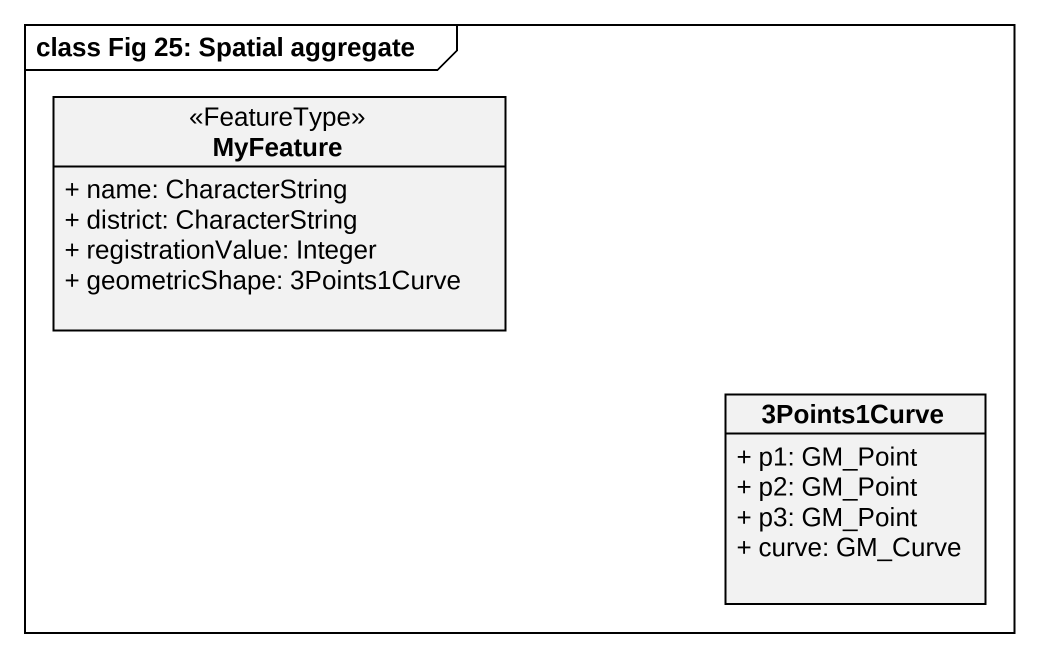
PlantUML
@startuml
mainframe class Fig 25: Spatial aggregate
hide circle
hide empty members
skinparam classAttributeIconSize 0
class MyFeature <<FeatureType>> {
  + name: CharacterString
  + district: CharacterString
  + registrationValue: Integer
  + geometricShape: 3Points1Curve
}
class "3Points1Curve" as c3Points1Curve {
  + p1: GM_Point
  + p2: GM_Point
  + p3: GM_Point
  + curve: GM_Curve
}
@enduml
